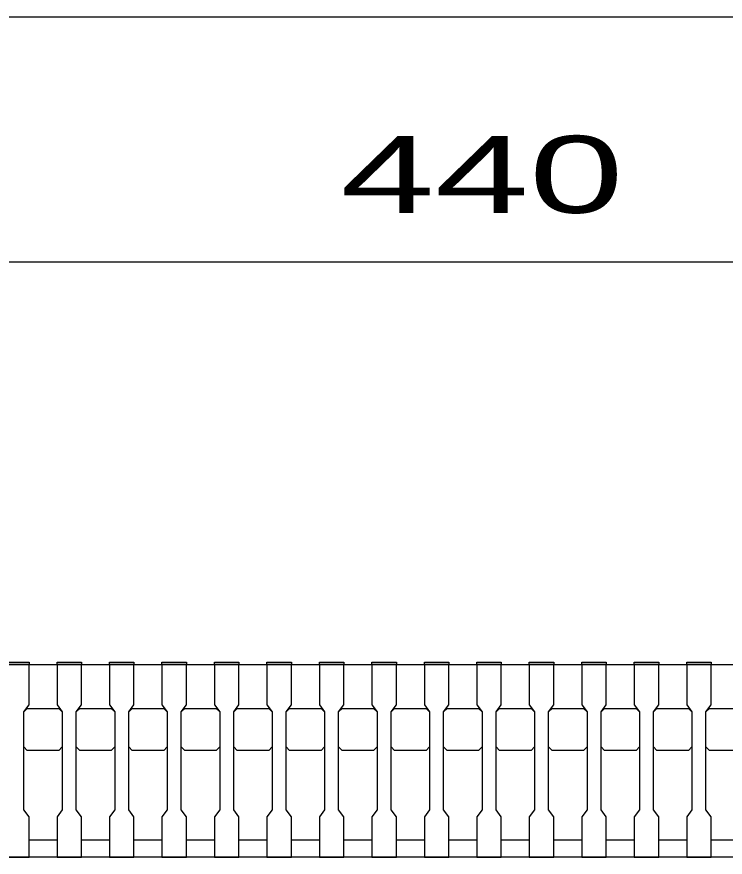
# Model space of a CAD drawing. Units: millimetres, scale not verified. Extents: x -1820 to 1731, y -1282 to 1054.
# Drawn here: x -833 to -630.5, y -792 to -552 of the extents above; entities that cross this region are included whole.
import ezdxf
from ezdxf.enums import TextEntityAlignment as Align

# ---------------------------------------------------------------- set-up
doc = ezdxf.new("R2010")
doc.units = ezdxf.units.MM
doc.header["$LTSCALE"] = 10
for name, color, linetype, lineweight in [('16', 3, 'Continuous', 25), ('19', 6, 'Continuous', 25), ('22', 2, 'Continuous', 25)]:
    doc.layers.add(name, color=color, linetype=linetype, lineweight=lineweight)
doc.styles.add('ベクトル', font='')
doc.styles.get('ベクトル').set_extended_font_data('ベクトル')

msp = doc.modelspace()

# ---------------------------------------------------------------- linework, layer by layer
at = {"layer": '16'}
for p, q in [((-836.5, -736.3), (-829.5, -736.3)), ((-829.5, -736.3), (-829.5, -737)), ((-821.5, -737), (-821.5, -736.3)), ((-821.5, -736.3), (-814.5, -736.3)), ((-814.5, -736.3), (-814.5, -737)), ((-806.5, -737), (-806.5, -736.3)), ((-806.5, -736.3), (-799.5, -736.3)), ((-799.5, -736.3), (-799.5, -737)), ((-791.5, -737), (-791.5, -736.3)), ((-791.5, -736.3), (-784.5, -736.3)), ((-784.5, -736.3), (-784.5, -737)), ((-776.5, -737), (-776.5, -736.3)), ((-776.5, -736.3), (-769.5, -736.3)), ((-769.5, -736.3), (-769.5, -737)), ((-761.5, -737), (-761.5, -736.3)), ((-761.5, -736.3), (-754.5, -736.3)), ((-754.5, -736.3), (-754.5, -737)), ((-746.5, -737), (-746.5, -736.3)), ((-746.5, -736.3), (-739.5, -736.3)), ((-739.5, -736.3), (-739.5, -737)), ((-731.5, -737), (-731.5, -736.3)), ((-731.5, -736.3), (-724.5, -736.3)), ((-724.5, -736.3), (-724.5, -737)), ((-716.5, -737), (-716.5, -736.3)), ((-716.5, -736.3), (-709.5, -736.3)), ((-709.5, -736.3), (-709.5, -737)), ((-701.5, -737), (-701.5, -736.3)), ((-701.5, -736.3), (-694.5, -736.3)), ((-694.5, -736.3), (-694.5, -737)), ((-686.5, -737), (-686.5, -736.3)), ((-686.5, -736.3), (-679.5, -736.3)), ((-679.5, -736.3), (-679.5, -737)), ((-671.5, -737), (-671.5, -736.3)), ((-671.5, -736.3), (-664.5, -736.3)), ((-664.5, -736.3), (-664.5, -737)), ((-656.5, -737), (-656.5, -736.3)), ((-656.5, -736.3), (-649.5, -736.3)), ((-649.5, -736.3), (-649.5, -737)), ((-641.5, -737), (-641.5, -736.3)), ((-641.5, -736.3), (-634.5, -736.3)), ((-634.5, -736.3), (-634.5, -737)), ((-911.5, -737), (-471.5, -737)), ((-829.5, -737), (-836.5, -737)), ((-829.5, -748.5), (-829.5, -737)), ((-821.5, -737), (-821.5, -748.5)), ((-814.5, -737), (-821.5, -737)), ((-814.5, -748.5), (-814.5, -737)), ((-806.5, -737), (-806.5, -748.5)), ((-799.5, -737), (-806.5, -737)), ((-799.5, -748.5), (-799.5, -737)), ((-791.5, -737), (-791.5, -748.5)), ((-784.5, -737), (-791.5, -737)), ((-784.5, -748.5), (-784.5, -737)), ((-776.5, -737), (-776.5, -748.5)), ((-769.5, -737), (-776.5, -737)), ((-769.5, -748.5), (-769.5, -737)), ((-761.5, -737), (-761.5, -748.5)), ((-754.5, -737), (-761.5, -737)), ((-754.5, -748.5), (-754.5, -737)), ((-746.5, -737), (-746.5, -748.5)), ((-739.5, -737), (-746.5, -737)), ((-739.5, -748.5), (-739.5, -737)), ((-731.5, -737), (-731.5, -748.5)), ((-724.5, -737), (-731.5, -737)), ((-724.5, -748.5), (-724.5, -737)), ((-716.5, -737), (-716.5, -748.5)), ((-709.5, -737), (-716.5, -737)), ((-709.5, -748.5), (-709.5, -737)), ((-701.5, -737), (-701.5, -748.5)), ((-694.5, -737), (-701.5, -737)), ((-694.5, -748.5), (-694.5, -737)), ((-686.5, -737), (-686.5, -748.5)), ((-679.5, -737), (-686.5, -737)), ((-679.5, -748.5), (-679.5, -737)), ((-671.5, -737), (-671.5, -748.5)), ((-664.5, -737), (-671.5, -737)), ((-664.5, -748.5), (-664.5, -737)), ((-656.5, -737), (-656.5, -748.5)), ((-649.5, -737), (-656.5, -737)), ((-649.5, -748.5), (-649.5, -737)), ((-641.5, -737), (-641.5, -748.5)), ((-634.5, -737), (-641.5, -737)), ((-634.5, -748.5), (-634.5, -737)), ((-831, -750.5), (-829.5, -748.5)), ((-821.5, -748.5), (-820, -750.5)), ((-816, -750.5), (-814.5, -748.5)), ((-806.5, -748.5), (-805, -750.5)), ((-801, -750.5), (-799.5, -748.5)), ((-791.5, -748.5), (-790, -750.5)), ((-786, -750.5), (-784.5, -748.5)), ((-776.5, -748.5), (-775, -750.5)), ((-771, -750.5), (-769.5, -748.5)), ((-761.5, -748.5), (-760, -750.5)), ((-756, -750.5), (-754.5, -748.5)), ((-746.5, -748.5), (-745, -750.5)), ((-741, -750.5), (-739.5, -748.5)), ((-731.5, -748.5), (-730, -750.5)), ((-726, -750.5), (-724.5, -748.5)), ((-716.5, -748.5), (-715, -750.5)), ((-711, -750.5), (-709.5, -748.5)), ((-701.5, -748.5), (-700, -750.5)), ((-696, -750.5), (-694.5, -748.5)), ((-686.5, -748.5), (-685, -750.5)), ((-681, -750.5), (-679.5, -748.5)), ((-671.5, -748.5), (-670, -750.5)), ((-666, -750.5), (-664.5, -748.5)), ((-656.5, -748.5), (-655, -750.5)), ((-651, -750.5), (-649.5, -748.5)), ((-641.5, -748.5), (-640, -750.5)), ((-636, -750.5), (-634.5, -748.5)), ((-831, -750.5), (-830, -749.5)), ((-831, -778.5), (-831, -750.5)), ((-830, -749.5), (-821, -749.5)), ((-821, -749.5), (-820, -750.5)), ((-820, -750.5), (-820, -778.5)), ((-816, -750.5), (-815, -749.5)), ((-816, -778.5), (-816, -750.5)), ((-815, -749.5), (-806, -749.5)), ((-806, -749.5), (-805, -750.5)), ((-805, -750.5), (-805, -778.5)), ((-801, -750.5), (-800, -749.5)), ((-801, -778.5), (-801, -750.5)), ((-800, -749.5), (-791, -749.5)), ((-791, -749.5), (-790, -750.5)), ((-790, -750.5), (-790, -778.5)), ((-786, -750.5), (-785, -749.5)), ((-786, -778.5), (-786, -750.5)), ((-785, -749.5), (-776, -749.5)), ((-776, -749.5), (-775, -750.5)), ((-775, -750.5), (-775, -778.5)), ((-771, -750.5), (-770, -749.5)), ((-771, -778.5), (-771, -750.5)), ((-770, -749.5), (-761, -749.5)), ((-761, -749.5), (-760, -750.5)), ((-760, -750.5), (-760, -778.5)), ((-756, -750.5), (-755, -749.5)), ((-756, -778.5), (-756, -750.5)), ((-755, -749.5), (-746, -749.5)), ((-746, -749.5), (-745, -750.5)), ((-745, -750.5), (-745, -778.5)), ((-741, -750.5), (-740, -749.5)), ((-741, -778.5), (-741, -750.5)), ((-740, -749.5), (-731, -749.5)), ((-731, -749.5), (-730, -750.5)), ((-730, -750.5), (-730, -778.5)), ((-726, -750.5), (-725, -749.5)), ((-726, -778.5), (-726, -750.5)), ((-725, -749.5), (-716, -749.5)), ((-716, -749.5), (-715, -750.5)), ((-715, -750.5), (-715, -778.5)), ((-711, -750.5), (-710, -749.5)), ((-711, -778.5), (-711, -750.5)), ((-710, -749.5), (-701, -749.5)), ((-701, -749.5), (-700, -750.5)), ((-700, -750.5), (-700, -778.5)), ((-696, -750.5), (-695, -749.5)), ((-696, -778.5), (-696, -750.5)), ((-695, -749.5), (-686, -749.5)), ((-686, -749.5), (-685, -750.5)), ((-685, -750.5), (-685, -778.5)), ((-681, -750.5), (-680, -749.5)), ((-681, -778.5), (-681, -750.5)), ((-680, -749.5), (-671, -749.5)), ((-671, -749.5), (-670, -750.5)), ((-670, -750.5), (-670, -778.5)), ((-666, -750.5), (-665, -749.5)), ((-666, -778.5), (-666, -750.5)), ((-665, -749.5), (-656, -749.5)), ((-656, -749.5), (-655, -750.5)), ((-655, -750.5), (-655, -778.5)), ((-651, -750.5), (-650, -749.5)), ((-651, -778.5), (-651, -750.5)), ((-650, -749.5), (-641, -749.5)), ((-641, -749.5), (-640, -750.5)), ((-640, -750.5), (-640, -778.5)), ((-636, -750.5), (-635, -749.5)), ((-636, -778.5), (-636, -750.5)), ((-635, -749.5), (-626, -749.5)), ((-830, -761.5), (-831, -760.5)), ((-820, -760.5), (-821, -761.5)), ((-815, -761.5), (-816, -760.5)), ((-805, -760.5), (-806, -761.5)), ((-800, -761.5), (-801, -760.5)), ((-790, -760.5), (-791, -761.5)), ((-785, -761.5), (-786, -760.5)), ((-775, -760.5), (-776, -761.5)), ((-770, -761.5), (-771, -760.5)), ((-760, -760.5), (-761, -761.5)), ((-755, -761.5), (-756, -760.5)), ((-745, -760.5), (-746, -761.5)), ((-740, -761.5), (-741, -760.5)), ((-730, -760.5), (-731, -761.5)), ((-725, -761.5), (-726, -760.5)), ((-715, -760.5), (-716, -761.5)), ((-710, -761.5), (-711, -760.5)), ((-700, -760.5), (-701, -761.5)), ((-695, -761.5), (-696, -760.5)), ((-685, -760.5), (-686, -761.5)), ((-680, -761.5), (-681, -760.5)), ((-670, -760.5), (-671, -761.5)), ((-665, -761.5), (-666, -760.5)), ((-655, -760.5), (-656, -761.5)), ((-650, -761.5), (-651, -760.5)), ((-640, -760.5), (-641, -761.5)), ((-635, -761.5), (-636, -760.5)), ((-821, -761.5), (-830, -761.5)), ((-806, -761.5), (-815, -761.5)), ((-791, -761.5), (-800, -761.5)), ((-776, -761.5), (-785, -761.5)), ((-761, -761.5), (-770, -761.5)), ((-746, -761.5), (-755, -761.5)), ((-731, -761.5), (-740, -761.5)), ((-716, -761.5), (-725, -761.5)), ((-701, -761.5), (-710, -761.5)), ((-686, -761.5), (-695, -761.5)), ((-671, -761.5), (-680, -761.5)), ((-656, -761.5), (-665, -761.5)), ((-641, -761.5), (-650, -761.5)), ((-626, -761.5), (-635, -761.5)), ((-829.5, -780.5), (-831, -778.5)), ((-820, -778.5), (-821.5, -780.5)), ((-814.5, -780.5), (-816, -778.5)), ((-805, -778.5), (-806.5, -780.5)), ((-799.5, -780.5), (-801, -778.5)), ((-790, -778.5), (-791.5, -780.5)), ((-784.5, -780.5), (-786, -778.5)), ((-775, -778.5), (-776.5, -780.5)), ((-769.5, -780.5), (-771, -778.5)), ((-760, -778.5), (-761.5, -780.5)), ((-754.5, -780.5), (-756, -778.5)), ((-745, -778.5), (-746.5, -780.5)), ((-739.5, -780.5), (-741, -778.5)), ((-730, -778.5), (-731.5, -780.5)), ((-724.5, -780.5), (-726, -778.5)), ((-715, -778.5), (-716.5, -780.5)), ((-709.5, -780.5), (-711, -778.5)), ((-700, -778.5), (-701.5, -780.5)), ((-694.5, -780.5), (-696, -778.5)), ((-685, -778.5), (-686.5, -780.5)), ((-679.5, -780.5), (-681, -778.5)), ((-670, -778.5), (-671.5, -780.5)), ((-664.5, -780.5), (-666, -778.5)), ((-655, -778.5), (-656.5, -780.5)), ((-649.5, -780.5), (-651, -778.5)), ((-640, -778.5), (-641.5, -780.5)), ((-634.5, -780.5), (-636, -778.5)), ((-829.5, -792), (-829.5, -780.5)), ((-821.5, -780.5), (-821.5, -792)), ((-814.5, -792), (-814.5, -780.5)), ((-806.5, -780.5), (-806.5, -792)), ((-799.5, -792), (-799.5, -780.5)), ((-791.5, -780.5), (-791.5, -792)), ((-784.5, -792), (-784.5, -780.5)), ((-776.5, -780.5), (-776.5, -792)), ((-769.5, -792), (-769.5, -780.5)), ((-761.5, -780.5), (-761.5, -792)), ((-754.5, -792), (-754.5, -780.5)), ((-746.5, -780.5), (-746.5, -792)), ((-739.5, -792), (-739.5, -780.5)), ((-731.5, -780.5), (-731.5, -792)), ((-724.5, -792), (-724.5, -780.5)), ((-716.5, -780.5), (-716.5, -792)), ((-709.5, -792), (-709.5, -780.5)), ((-701.5, -780.5), (-701.5, -792)), ((-694.5, -792), (-694.5, -780.5)), ((-686.5, -780.5), (-686.5, -792)), ((-679.5, -792), (-679.5, -780.5)), ((-671.5, -780.5), (-671.5, -792)), ((-664.5, -792), (-664.5, -780.5)), ((-656.5, -780.5), (-656.5, -792)), ((-649.5, -792), (-649.5, -780.5)), ((-641.5, -780.5), (-641.5, -792)), ((-634.5, -792), (-634.5, -780.5)), ((-829.5, -787), (-821.5, -787)), ((-814.5, -787), (-806.5, -787)), ((-799.5, -787), (-791.5, -787)), ((-784.5, -787), (-776.5, -787)), ((-769.5, -787), (-761.5, -787)), ((-754.5, -787), (-746.5, -787)), ((-739.5, -787), (-731.5, -787)), ((-724.5, -787), (-716.5, -787)), ((-709.5, -787), (-701.5, -787)), ((-694.5, -787), (-686.5, -787)), ((-679.5, -787), (-671.5, -787)), ((-664.5, -787), (-656.5, -787)), ((-649.5, -787), (-641.5, -787)), ((-634.5, -787), (-626.5, -787)), ((-836.5, -792), (-829.5, -792)), ((-821.5, -792), (-814.5, -792)), ((-806.5, -792), (-799.5, -792)), ((-791.5, -792), (-784.5, -792)), ((-776.5, -792), (-769.5, -792)), ((-761.5, -792), (-754.5, -792)), ((-746.5, -792), (-739.5, -792)), ((-731.5, -792), (-724.5, -792)), ((-716.5, -792), (-709.5, -792)), ((-701.5, -792), (-694.5, -792)), ((-686.5, -792), (-679.5, -792)), ((-671.5, -792), (-664.5, -792)), ((-656.5, -792), (-649.5, -792)), ((-641.5, -792), (-634.5, -792))]:
    msp.add_line(p, q, dxfattribs=at)
at = {"layer": '19'}
msp.add_line((-467, -792), (-1375, -792), dxfattribs=at)
at = {"layer": '22', "color": 4}
for p, q in [((-1381, -552), (-461, -552)), ((-911.5, -622), (-471.5, -622))]:
    msp.add_line(p, q, dxfattribs=at)

# ---------------------------------------------------------------- texts
at = {"layer": '22', "style": 'ベクトル', "width": 1.65}
msp.add_text(' 440 ', height=21.99, dxfattribs=at).set_placement((-754, -597), align=Align.MIDDLE_LEFT)

doc.saveas('drawing.dxf')
